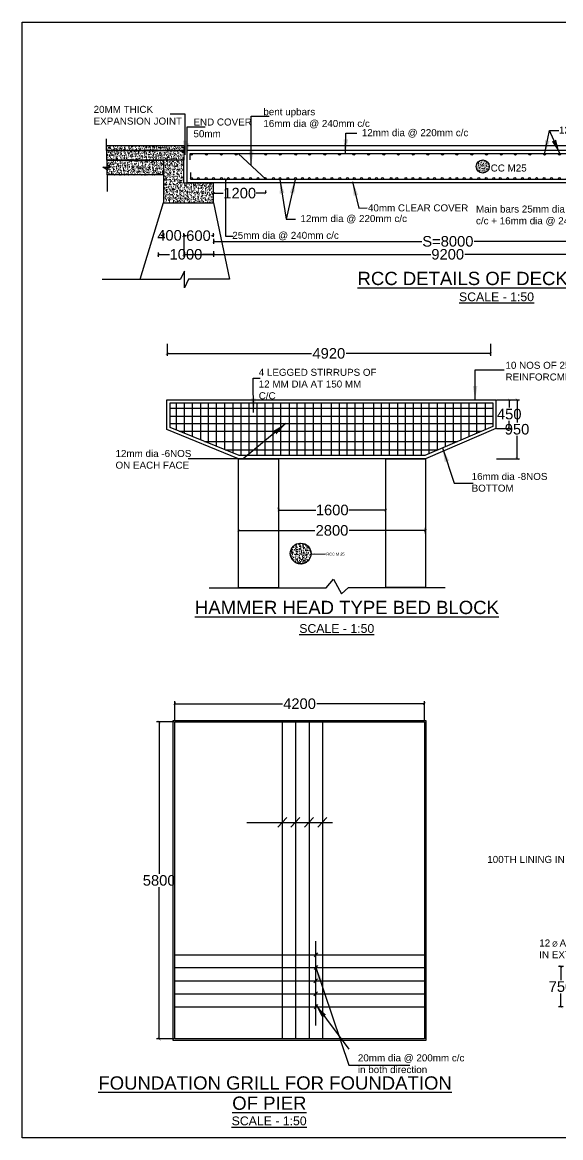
# Model space of a CAD drawing. Header units: inches. Extents: x 334 to 11487, y 259 to 10656.
# Drawn here: x 471.8 to 510.1, y 259.2 to 338.6 of the extents above; entities that cross this region are included whole.
import ezdxf

# ---------------------------------------------------------------- set-up
doc = ezdxf.new("R2010")
doc.units = ezdxf.units.IN
doc.header["$MEASUREMENT"] = 0
for name, color, linetype in [('DIMENSION', 255, 'Continuous'), ('DRAWING', 7, 'Continuous'), ('HATCH', 7, 'Continuous'), ('TEXT', 255, 'Continuous')]:
    doc.layers.add(name, color=color, linetype=linetype)
doc.styles.get("Standard").update_dxf_attribs({"font": 'arial.ttf'})
doc.styles.add('TIMES NEW ROMAN', font='times.ttf')
doc.dimstyles.new('dig', dxfattribs={"dimtxt": 0.1875, "dimasz": 0.18, "dimexe": 0.18, "dimexo": 0.0625, "dimgap": 0.09, "dimtad": 0, "dimtih": 1, "dimtoh": 1, "dimdec": 4, "dimzin": 0, "dimdsep": 46, "dimtxsty": 'Standard', "dimblk": 'ARCHTICK', "dimcen": 0.09, "dimadec": 0, "dimazin": 0, "dimtfac": 1, "dimtdec": 4, "dimtofl": 0, "dimtmove": 0, "dimatfit": 3, "dimldrblk": 'ARCHTICK', "dimfxl": 1, "dimtolj": 1, "dimtzin": 0, "dimarcsym": 0})
doc.dimstyles.new('ISO-25', dxfattribs={"dimtxt": 0.636364, "dimasz": 1, "dimexe": 1.25, "dimexo": 0.625, "dimtad": 0, "dimtih": 1, "dimtoh": 1, "dimlfac": 100, "dimtxsty": 'TIMES NEW ROMAN', "dimcen": 2.5, "dimadec": 0, "dimazin": 0, "dimtfac": 1, "dimtmove": 0, "dimatfit": 3, "dimfxl": 1, "dimarcsym": 0})
pattern_1 = [(50, (149.73786, -92.33223), (0.35863009, -0.03137607), [0.0375, -0.4125]), (355, (149.73786, -92.33223), (-0.06937567, 0.37609607), [0.03, -0.33]), (100.451444, (149.76774, -92.33485), (0.28925442, 0.34472), [0.0318701, -0.35057106]), (46.1842, (149.73786, -92.23223), (0.53362067, -0.08275964), [0.05625, -0.61875]), (96.63564, (149.78233, -92.23913), (0.46733097, 0.4870593), [0.04780517, -0.5258569]), (351.18416, (149.73786, -92.23223), (0.467331, 0.4870593), [0.045, -0.495]), (21, (149.78786, -92.25723), (0.29845353, -0.20130945), [0.0375, -0.4125]), (326, (149.78786, -92.25723), (0.12165767, 0.36257502), [0.03, -0.33]), (71.451445, (149.81273, -92.274), (0.42011119, 0.16126558), [0.0318701, -0.35057106]), (37.5, (149.73786, -92.33223), (0.006079928, 0.166446927), [0, -0.326, 0, -0.335, 0, -0.33125]), (7.5, (149.73786, -92.33223), (0.13153477, 0.197205856), [0, -0.191, 0, -0.3185, 0, -0.12625]), (327.5, (149.62636, -92.33223), (0.266911218, -0.011277436), [0, -0.125, 0, -0.39, 0, -0.5175]), (317.5, (149.57636, -92.33223), (0.29159308, 0.05005249), [0, -0.1625, 0, -0.259, 0, -0.3675])]

# ---------------------------------------------------------------- blocks, each defined once
blk = doc.blocks.new('_ArchTick')
at = {"color": 0, "linetype": 'ByBlock', "const_width": 0.15}
blk.add_lwpolyline([(-0.5, -0.5), (0.5, 0.5)], dxfattribs=at)
blk = doc.blocks.new('*D23')
at = {"layer": 'Defpoints', "color": 0, "ltscale": 0.02, "transparency": 16777216}
for p in [(485.431, 326.44), (489.142, 326.446), (489.142, 326.44)]:
    blk.add_point(p, dxfattribs=at)
at = {"layer": 'DIMENSION', "color": 0, "lineweight": -2, "ltscale": 0.02, "transparency": 16777216}
for p, q in [((485.431, 326.502), (485.431, 326.626)), ((485.431, 326.446), (486.113, 326.446)), ((489.142, 326.446), (488.459, 326.446)), ((489.142, 326.502), (489.142, 326.626))]:
    blk.add_line(p, q, dxfattribs=at)
at = {"layer": 'DIMENSION', "color": 0, "lineweight": -2, "ltscale": 0.02, "transparency": 16777216, "xscale": 0.18, "yscale": 0.18, "zscale": 0.18, "rotation": 180}
blk.add_blockref('_ArchTick', (485.431, 326.446), dxfattribs=at)
at = {"layer": 'DIMENSION', "color": 0, "lineweight": -2, "ltscale": 0.02, "transparency": 16777216, "xscale": 0.18, "yscale": 0.18, "zscale": 0.18}
blk.add_blockref('_ArchTick', (489.142, 326.446), dxfattribs=at)
at = {"layer": 'DIMENSION', "color": 0, "ltscale": 0.02, "transparency": 16777216, "insert": (487.286, 326.446), "char_height": 0.75, "attachment_point": 5}
blk.add_mtext('\\A1;1200', dxfattribs=at)
blk = doc.blocks.new('*D24')
at = {"layer": 'Defpoints', "color": 0, "ltscale": 0.02, "transparency": 16777216}
for p in [(481.857, 323.651), (483.308, 323.545), (483.308, 323.44)]:
    blk.add_point(p, dxfattribs=at)
at = {"layer": 'DIMENSION', "color": 0, "lineweight": -2, "ltscale": 0.02, "transparency": 16777216}
for p, q in [((481.857, 323.44), (481.677, 323.44)), ((481.857, 323.589), (481.857, 323.26)), ((483.308, 323.482), (483.308, 323.26)), ((483.308, 323.44), (483.488, 323.44))]:
    blk.add_line(p, q, dxfattribs=at)
at = {"layer": 'DIMENSION', "color": 0, "lineweight": -2, "ltscale": 0.02, "transparency": 16777216, "xscale": 0.18, "yscale": 0.18, "zscale": 0.18}
blk.add_blockref('_ArchTick', (481.857, 323.44), dxfattribs=at)
at = {"layer": 'DIMENSION', "color": 0, "lineweight": -2, "ltscale": 0.02, "transparency": 16777216, "xscale": 0.18, "yscale": 0.18, "zscale": 0.18, "rotation": 180}
blk.add_blockref('_ArchTick', (483.308, 323.44), dxfattribs=at)
at = {"layer": 'DIMENSION', "color": 0, "ltscale": 0.02, "transparency": 16777216, "insert": (482.288, 323.44), "char_height": 0.75, "attachment_point": 5}
blk.add_mtext('\\A1;400', dxfattribs=at)
blk = doc.blocks.new('*D25')
at = {"layer": 'Defpoints', "color": 0, "ltscale": 0.02, "transparency": 16777216}
for p in [(483.308, 323.418), (483.308, 323.365), (485.432, 323.27)]:
    blk.add_point(p, dxfattribs=at)
at = {"layer": 'DIMENSION', "color": 0, "lineweight": -2, "ltscale": 0.02, "transparency": 16777216}
for p, q in [((483.308, 323.427), (483.308, 323.598)), ((483.308, 323.418), (483.431, 323.418)), ((485.432, 323.418), (485.27, 323.418)), ((485.432, 323.332), (485.432, 323.598))]:
    blk.add_line(p, q, dxfattribs=at)
at = {"layer": 'DIMENSION', "color": 0, "lineweight": -2, "ltscale": 0.02, "transparency": 16777216, "xscale": 0.18, "yscale": 0.18, "zscale": 0.18, "rotation": 180}
blk.add_blockref('_ArchTick', (483.308, 323.418), dxfattribs=at)
at = {"layer": 'DIMENSION', "color": 0, "lineweight": -2, "ltscale": 0.02, "transparency": 16777216, "xscale": 0.18, "yscale": 0.18, "zscale": 0.18}
blk.add_blockref('_ArchTick', (485.432, 323.418), dxfattribs=at)
at = {"layer": 'DIMENSION', "color": 0, "ltscale": 0.02, "transparency": 16777216, "insert": (484.351, 323.418), "char_height": 0.75, "attachment_point": 5}
blk.add_mtext('\\A1;600', dxfattribs=at)
blk = doc.blocks.new('*D26')
at = {"layer": 'Defpoints', "color": 0, "ltscale": 0.02, "transparency": 16777216}
for p in [(485.432, 323.27), (518.764, 323.27), (518.764, 323.015)]:
    blk.add_point(p, dxfattribs=at)
at = {"layer": 'DIMENSION', "color": 0, "lineweight": -2, "ltscale": 0.02, "transparency": 16777216}
for p, q in [((485.432, 323.207), (485.432, 322.835)), ((518.764, 323.207), (518.764, 322.835)), ((485.432, 323.015), (500.236, 323.015)), ((518.764, 323.015), (503.96, 323.015))]:
    blk.add_line(p, q, dxfattribs=at)
at = {"layer": 'DIMENSION', "color": 0, "lineweight": -2, "ltscale": 0.02, "transparency": 16777216, "xscale": 0.18, "yscale": 0.18, "zscale": 0.18, "rotation": 180}
blk.add_blockref('_ArchTick', (485.432, 323.015), dxfattribs=at)
at = {"layer": 'DIMENSION', "color": 0, "lineweight": -2, "ltscale": 0.02, "transparency": 16777216, "xscale": 0.18, "yscale": 0.18, "zscale": 0.18}
blk.add_blockref('_ArchTick', (518.764, 323.015), dxfattribs=at)
at = {"layer": 'DIMENSION', "color": 0, "ltscale": 0.02, "transparency": 16777216, "insert": (502.098, 323.015), "char_height": 0.75, "attachment_point": 5}
blk.add_mtext('\\A1;S=8000', dxfattribs=at)
blk = doc.blocks.new('*D27')
at = {"layer": 'Defpoints', "color": 0, "ltscale": 0.02, "transparency": 16777216}
for p in [(483.308, 323.334), (520.867, 323.334), (520.867, 322.09)]:
    blk.add_point(p, dxfattribs=at)
at = {"layer": 'DIMENSION', "color": 0, "lineweight": -2, "ltscale": 0.02, "transparency": 16777216}
for p, q in [((483.308, 323.271), (483.308, 321.91)), ((520.867, 323.271), (520.867, 321.91)), ((483.308, 322.09), (500.879, 322.09)), ((520.867, 322.09), (503.296, 322.09))]:
    blk.add_line(p, q, dxfattribs=at)
at = {"layer": 'DIMENSION', "color": 0, "lineweight": -2, "ltscale": 0.02, "transparency": 16777216, "xscale": 0.18, "yscale": 0.18, "zscale": 0.18, "rotation": 180}
blk.add_blockref('_ArchTick', (483.308, 322.09), dxfattribs=at)
at = {"layer": 'DIMENSION', "color": 0, "lineweight": -2, "ltscale": 0.02, "transparency": 16777216, "xscale": 0.18, "yscale": 0.18, "zscale": 0.18}
blk.add_blockref('_ArchTick', (520.867, 322.09), dxfattribs=at)
at = {"layer": 'DIMENSION', "color": 0, "ltscale": 0.02, "transparency": 16777216, "insert": (502.087, 322.09), "char_height": 0.75, "attachment_point": 5}
blk.add_mtext('\\A1;9200', dxfattribs=at)
blk = doc.blocks.new('*D46')
at = {"layer": 'Defpoints', "color": 0, "ltscale": 0.02, "transparency": 16777216}
for p in [(505.508, 311.732), (505.508, 309.698), (506.463, 309.698)]:
    blk.add_point(p, dxfattribs=at)
at = {"layer": 'DIMENSION', "color": 0, "lineweight": -2, "ltscale": 0.02, "transparency": 16777216}
for p, q in [((505.57, 311.732), (506.643, 311.732)), ((506.463, 311.732), (506.463, 311.188)), ((505.57, 309.698), (506.643, 309.698)), ((506.463, 309.698), (506.463, 310.242))]:
    blk.add_line(p, q, dxfattribs=at)
at = {"layer": 'DIMENSION', "color": 0, "lineweight": -2, "ltscale": 0.02, "transparency": 16777216, "xscale": 0.18, "yscale": 0.18, "zscale": 0.18}
for p, rotation in [((506.463, 311.732), 90), ((506.463, 309.698), 270)]:
    blk.add_blockref('_ArchTick', p, dxfattribs=dict(at, rotation=rotation))
at = {"layer": 'DIMENSION', "color": 0, "ltscale": 0.02, "transparency": 16777216, "insert": (506.463, 310.715), "char_height": 0.75, "attachment_point": 5}
blk.add_mtext('\\A1;450', dxfattribs=at)
blk = doc.blocks.new('*D47')
at = {"layer": 'Defpoints', "color": 0, "ltscale": 0.02, "transparency": 16777216}
for p in [(505.508, 311.732), (505.508, 307.544), (507.021, 307.544)]:
    blk.add_point(p, dxfattribs=at)
at = {"layer": 'DIMENSION', "color": 0, "lineweight": -2, "ltscale": 0.02, "transparency": 16777216}
for p, q in [((505.57, 311.732), (507.201, 311.732)), ((507.021, 311.732), (507.021, 310.111)), ((507.021, 307.544), (507.021, 309.165)), ((505.57, 307.544), (507.201, 307.544))]:
    blk.add_line(p, q, dxfattribs=at)
at = {"layer": 'DIMENSION', "color": 0, "lineweight": -2, "ltscale": 0.02, "transparency": 16777216, "xscale": 0.18, "yscale": 0.18, "zscale": 0.18}
for p, rotation in [((507.021, 311.732), 90), ((507.021, 307.544), 270)]:
    blk.add_blockref('_ArchTick', p, dxfattribs=dict(at, rotation=rotation))
at = {"layer": 'DIMENSION', "color": 0, "ltscale": 0.02, "transparency": 16777216, "insert": (507.021, 309.638), "char_height": 0.75, "attachment_point": 5}
blk.add_mtext('\\A1;950', dxfattribs=at)
blk = doc.blocks.new('*D48')
at = {"layer": 'Defpoints', "color": 0, "ltscale": 0.02, "transparency": 16777216}
for p in [(482.117, 315.792), (505.138, 315.792), (505.138, 315.038)]:
    blk.add_point(p, dxfattribs=at)
at = {"layer": 'DIMENSION', "color": 0, "lineweight": -2, "ltscale": 0.02, "transparency": 16777216}
for p, q in [((482.117, 315.729), (482.117, 314.858)), ((505.138, 315.729), (505.138, 314.858)), ((482.117, 315.038), (492.404, 315.038)), ((505.138, 315.038), (494.851, 315.038))]:
    blk.add_line(p, q, dxfattribs=at)
at = {"layer": 'DIMENSION', "color": 0, "lineweight": -2, "ltscale": 0.02, "transparency": 16777216, "xscale": 0.18, "yscale": 0.18, "zscale": 0.18, "rotation": 180}
blk.add_blockref('_ArchTick', (482.117, 315.038), dxfattribs=at)
at = {"layer": 'DIMENSION', "color": 0, "lineweight": -2, "ltscale": 0.02, "transparency": 16777216, "xscale": 0.18, "yscale": 0.18, "zscale": 0.18}
blk.add_blockref('_ArchTick', (505.138, 315.038), dxfattribs=at)
at = {"layer": 'DIMENSION', "color": 0, "ltscale": 0.02, "transparency": 16777216, "insert": (493.627, 315.038), "char_height": 0.75, "attachment_point": 5}
blk.add_mtext('\\A1;4920', dxfattribs=at)
blk = doc.blocks.new('*D49')
at = {"layer": 'Defpoints', "color": 0, "ltscale": 0.02, "transparency": 16777216}
for p in [(490.054, 303.889), (497.682, 303.889), (497.682, 303.889)]:
    blk.add_point(p, dxfattribs=at)
at = {"layer": 'DIMENSION', "color": 0, "lineweight": -2, "ltscale": 0.02, "transparency": 16777216}
for p, q in [((490.054, 303.951), (490.054, 304.069)), ((490.054, 303.889), (492.695, 303.889)), ((497.682, 303.889), (495.041, 303.889)), ((497.682, 303.951), (497.682, 304.069))]:
    blk.add_line(p, q, dxfattribs=at)
at = {"layer": 'DIMENSION', "color": 0, "lineweight": -2, "ltscale": 0.02, "transparency": 16777216, "xscale": 0.18, "yscale": 0.18, "zscale": 0.18, "rotation": 180}
blk.add_blockref('_ArchTick', (490.054, 303.889), dxfattribs=at)
at = {"layer": 'DIMENSION', "color": 0, "lineweight": -2, "ltscale": 0.02, "transparency": 16777216, "xscale": 0.18, "yscale": 0.18, "zscale": 0.18}
blk.add_blockref('_ArchTick', (497.682, 303.889), dxfattribs=at)
at = {"layer": 'DIMENSION', "color": 0, "ltscale": 0.02, "transparency": 16777216, "insert": (493.868, 303.889), "char_height": 0.75, "attachment_point": 5}
blk.add_mtext('\\A1;1600', dxfattribs=at)
blk = doc.blocks.new('*D50')
at = {"layer": 'Defpoints', "color": 0, "ltscale": 0.02, "transparency": 16777216}
for p in [(487.207, 302.146), (500.499, 302.437), (500.499, 302.146)]:
    blk.add_point(p, dxfattribs=at)
at = {"layer": 'DIMENSION', "color": 0, "lineweight": -2, "ltscale": 0.02, "transparency": 16777216}
for p, q in [((487.207, 302.209), (487.207, 302.617)), ((500.499, 302.209), (500.499, 302.617)), ((487.207, 302.437), (492.638, 302.437)), ((500.499, 302.437), (495.068, 302.437))]:
    blk.add_line(p, q, dxfattribs=at)
at = {"layer": 'DIMENSION', "color": 0, "lineweight": -2, "ltscale": 0.02, "transparency": 16777216, "xscale": 0.18, "yscale": 0.18, "zscale": 0.18, "rotation": 180}
blk.add_blockref('_ArchTick', (487.207, 302.437), dxfattribs=at)
at = {"layer": 'DIMENSION', "color": 0, "lineweight": -2, "ltscale": 0.02, "transparency": 16777216, "xscale": 0.18, "yscale": 0.18, "zscale": 0.18}
blk.add_blockref('_ArchTick', (500.499, 302.437), dxfattribs=at)
at = {"layer": 'DIMENSION', "color": 0, "ltscale": 0.02, "transparency": 16777216, "insert": (493.853, 302.437), "char_height": 0.75, "attachment_point": 5}
blk.add_mtext('\\A1;2800', dxfattribs=at)
blk = doc.blocks.new('*D51')
at = {"layer": 'Defpoints', "color": 0, "ltscale": 0.02, "transparency": 16777216}
for p in [(500.426, 290.099), (482.662, 288.808), (500.426, 288.808)]:
    blk.add_point(p, dxfattribs=at)
at = {"layer": 'DIMENSION', "color": 0, "lineweight": -2, "ltscale": 0.02, "transparency": 16777216}
for p, q in [((482.662, 288.871), (482.662, 290.279)), ((482.662, 290.099), (490.321, 290.099)), ((500.426, 290.099), (492.768, 290.099)), ((500.426, 288.871), (500.426, 290.279))]:
    blk.add_line(p, q, dxfattribs=at)
at = {"layer": 'DIMENSION', "color": 0, "lineweight": -2, "ltscale": 0.02, "transparency": 16777216, "xscale": 0.18, "yscale": 0.18, "zscale": 0.18, "rotation": 180}
blk.add_blockref('_ArchTick', (482.662, 290.099), dxfattribs=at)
at = {"layer": 'DIMENSION', "color": 0, "lineweight": -2, "ltscale": 0.02, "transparency": 16777216, "xscale": 0.18, "yscale": 0.18, "zscale": 0.18}
blk.add_blockref('_ArchTick', (500.426, 290.099), dxfattribs=at)
at = {"layer": 'DIMENSION', "color": 0, "ltscale": 0.02, "transparency": 16777216, "insert": (491.544, 290.099), "char_height": 0.75, "attachment_point": 5}
blk.add_mtext('\\A1;4200', dxfattribs=at)
blk = doc.blocks.new('*D52')
at = {"layer": 'Defpoints', "color": 0, "ltscale": 0.02, "transparency": 16777216}
for p in [(482.662, 288.808), (481.554, 266.236), (482.662, 266.236)]:
    blk.add_point(p, dxfattribs=at)
at = {"layer": 'DIMENSION', "color": 0, "lineweight": -2, "ltscale": 0.02, "transparency": 16777216}
for p, q in [((482.6, 288.808), (481.374, 288.808)), ((481.554, 288.808), (481.554, 277.995)), ((481.554, 266.236), (481.554, 277.049)), ((482.6, 266.236), (481.374, 266.236))]:
    blk.add_line(p, q, dxfattribs=at)
at = {"layer": 'DIMENSION', "color": 0, "lineweight": -2, "ltscale": 0.02, "transparency": 16777216, "xscale": 0.18, "yscale": 0.18, "zscale": 0.18}
for p, rotation in [((481.554, 288.808), 90), ((481.554, 266.236), 270)]:
    blk.add_blockref('_ArchTick', p, dxfattribs=dict(at, rotation=rotation))
at = {"layer": 'DIMENSION', "color": 0, "ltscale": 0.02, "transparency": 16777216, "insert": (481.554, 277.522), "char_height": 0.75, "attachment_point": 5}
blk.add_mtext('\\A1;5800', dxfattribs=at)
blk = doc.blocks.new('*D78')
at = {"layer": 'Defpoints', "color": 0, "ltscale": 0.02, "transparency": 16777216}
for p in [(510.4, 271.401), (510.148, 268.516), (510.375, 268.516)]:
    blk.add_point(p, dxfattribs=at)
at = {"layer": 'DIMENSION', "color": 0, "lineweight": -2, "ltscale": 0.02, "transparency": 16777216}
for p, q in [((510.337, 271.401), (509.968, 271.401)), ((510.148, 271.401), (510.148, 270.432)), ((510.148, 268.516), (510.148, 269.486)), ((510.312, 268.516), (509.968, 268.516))]:
    blk.add_line(p, q, dxfattribs=at)
at = {"layer": 'DIMENSION', "color": 0, "lineweight": -2, "ltscale": 0.02, "transparency": 16777216, "xscale": 0.18, "yscale": 0.18, "zscale": 0.18}
for p, rotation in [((510.148, 271.401), 90), ((510.148, 268.516), 270)]:
    blk.add_blockref('_ArchTick', p, dxfattribs=dict(at, rotation=rotation))
at = {"layer": 'DIMENSION', "color": 0, "ltscale": 0.02, "transparency": 16777216, "insert": (510.148, 269.959), "char_height": 0.75, "attachment_point": 5}
blk.add_mtext('\\A1;750', dxfattribs=at)
blk = doc.blocks.new('*D87')
at = {"layer": 'Defpoints', "color": 0, "ltscale": 0.02, "transparency": 16777216}
for p in [(485.432, 322.37), (481.489, 322.287), (485.432, 322.09)]:
    blk.add_point(p, dxfattribs=at)
at = {"layer": 'DIMENSION', "color": 0, "lineweight": -2, "ltscale": 0.02, "transparency": 16777216}
for p, q in [((481.489, 322.224), (481.489, 321.91)), ((481.489, 322.09), (482.287, 322.09)), ((485.432, 322.09), (484.634, 322.09)), ((485.432, 322.307), (485.432, 321.91))]:
    blk.add_line(p, q, dxfattribs=at)
at = {"layer": 'DIMENSION', "color": 0, "lineweight": -2, "ltscale": 0.02, "transparency": 16777216, "xscale": 0.18, "yscale": 0.18, "zscale": 0.18, "rotation": 180}
blk.add_blockref('_ArchTick', (481.489, 322.09), dxfattribs=at)
at = {"layer": 'DIMENSION', "color": 0, "lineweight": -2, "ltscale": 0.02, "transparency": 16777216, "xscale": 0.18, "yscale": 0.18, "zscale": 0.18}
blk.add_blockref('_ArchTick', (485.432, 322.09), dxfattribs=at)
at = {"layer": 'DIMENSION', "color": 0, "ltscale": 0.02, "transparency": 16777216, "insert": (483.46, 322.09), "char_height": 0.75, "attachment_point": 5}
blk.add_mtext('\\A1;1000', dxfattribs=at)

msp = doc.modelspace()

# ---------------------------------------------------------------- hatches: boundary and pattern name
at = {"layer": 'HATCH'}
h = msp.add_hatch(dxfattribs=at)
h.set_pattern_fill('AR-CONC', color=256, scale=0.05)
h.set_pattern_definition(pattern_1)
h.paths.add_polyline_path([(483.30594, 329.49325), (477.83166, 329.49325), (477.83166, 328.80529), (483.30594, 328.80529)])
h.paths.add_polyline_path([(483.30594, 329.84645), (477.81785, 329.84645), (477.81785, 329.49325), (483.30594, 329.49325)])
h.paths.add_polyline_path([(481.85696, 328.80157), (477.84193, 328.80157), (477.84193, 328.43422), (478.10031, 328.28727), (477.84193, 328.28727), (477.84193, 327.74072), (481.85696, 327.74072)])
h = msp.add_hatch(dxfattribs=at)
h.set_pattern_fill('AR-CONC', color=256, scale=0.05)
h.set_pattern_definition(pattern_1)
h.paths.add_polyline_path([(483.30594, 327.16881), (483.30594, 328.80529), (481.85696, 328.80529), (481.85696, 327.74072), (481.85696, 325.76621), (485.43179, 325.76621), (485.43179, 327.16881)])
h = msp.add_hatch(color=256, dxfattribs=at)
h.paths.add_polyline_path([(486.04363, 329.21099, 0.35194172), (485.99378, 329.27304), (485.96639, 329.27304, 0.35194172), (485.91654, 329.21099, 1)])
h.paths.add_polyline_path([(484.97756, 329.21099, 0.35194172), (484.9277, 329.27304), (484.90032, 329.27304, 0.35194172), (484.85046, 329.21099, 1)])
h.paths.add_polyline_path([(483.91026, 329.21099, 0.35194172), (483.86041, 329.27304), (483.83302, 329.27304, 0.35194172), (483.78317, 329.21099, 1)])
h = msp.add_hatch(color=256, dxfattribs=at)
h.paths.add_polyline_path([(494.44848, 329.21099, 0.35194172), (494.39862, 329.27304), (494.37124, 329.27304, 0.35194172), (494.32138, 329.21099, 1)])
h.paths.add_polyline_path([(493.409, 329.21099, 0.35194172), (493.35915, 329.27304), (493.33176, 329.27304, 0.35194172), (493.28191, 329.21099, 1)])
h.paths.add_polyline_path([(492.32382, 329.21099, 0.35194172), (492.27396, 329.27304), (492.24658, 329.27304, 0.35194172), (492.19672, 329.21099, 1)])
h.paths.add_polyline_path([(491.33472, 329.21099, 0.35194172), (491.28487, 329.27304), (491.25748, 329.27304, 0.35194172), (491.20763, 329.21099, 1)])
h.paths.add_polyline_path([(490.23562, 329.21099, 0.35194172), (490.18577, 329.27304), (490.15838, 329.27304, 0.35194172), (490.10853, 329.21099, 1)])
h.paths.add_polyline_path([(489.19871, 329.21099, 0.35194172), (489.14886, 329.27304), (489.12147, 329.27304, 0.35194172), (489.07162, 329.21099, 1)])
h.paths.add_polyline_path([(487.09305, 329.21099, 0.35194172), (487.0432, 329.27304), (487.01581, 329.27304, 0.35194172), (486.96596, 329.21099, 1)])
h = msp.add_hatch(color=256, dxfattribs=at)
h.paths.add_polyline_path([(500.73452, 329.21099, 0.35194172), (500.68467, 329.27304), (500.65728, 329.27304, 0.35194172), (500.60743, 329.21099, 1)])
h.paths.add_polyline_path([(499.6971, 329.21099, 0.35194172), (499.64725, 329.27304), (499.61986, 329.27304, 0.35194172), (499.57001, 329.21099, 1)])
h.paths.add_polyline_path([(498.63935, 329.21099, 0.35194172), (498.5895, 329.27304), (498.56211, 329.27304, 0.35194172), (498.51226, 329.21099, 1)])
h.paths.add_polyline_path([(497.60195, 329.21099, 0.35194172), (497.55209, 329.27304), (497.52471, 329.27304, 0.35194172), (497.47485, 329.21099, 1)])
h.paths.add_polyline_path([(496.51876, 329.21099, 0.35194172), (496.46891, 329.27304), (496.44152, 329.27304, 0.35194172), (496.39167, 329.21099, 1)])
h.paths.add_polyline_path([(495.47117, 329.21099, 0.35194172), (495.42132, 329.27304), (495.39393, 329.27304, 0.35194172), (495.34408, 329.21099, 1)])
h = msp.add_hatch(color=256, dxfattribs=at)
h.paths.add_polyline_path([(505.96634, 329.21099, 0.35194172), (505.91648, 329.27304), (505.8891, 329.27304, 0.35194172), (505.83924, 329.21099, 1)])
h.paths.add_polyline_path([(504.90858, 329.21099, 0.35194172), (504.85872, 329.27304), (504.83134, 329.27304, 0.35194172), (504.78148, 329.21099, 1)])
h.paths.add_polyline_path([(503.86608, 329.21099, 0.35194172), (503.81623, 329.27304), (503.78884, 329.27304, 0.35194172), (503.73899, 329.21099, 1)])
h.paths.add_polyline_path([(502.80325, 329.21099, 0.35194172), (502.75339, 329.27304), (502.72601, 329.27304, 0.35194172), (502.67615, 329.21099, 1)])
h.paths.add_polyline_path([(501.7821, 329.21099, 0.35194172), (501.73224, 329.27304), (501.70486, 329.27304, 0.35194172), (501.655, 329.21099, 1)])
h = msp.add_hatch(dxfattribs=at)
h.set_pattern_fill('AR-CONC', color=256, scale=0.025)
h.set_pattern_definition([(50, (108.45633, -90.78359), (0.179315046, -0.015688034), [0.01875, -0.20625]), (355, (108.45633, -90.7836), (-0.034687833, 0.188048033), [0.015, -0.165]), (100.451444, (108.47128, -90.7849), (0.14462721, 0.17236), [0.01593505, -0.17528553]), (46.1842, (108.45633, -90.7336), (0.26681033, -0.04137982), [0.028125, -0.309375]), (96.635635, (108.47857, -90.73704), (0.23366549, 0.24352965), [0.02390259, -0.26292844]), (351.184164, (108.45633, -90.7336), (0.23366549, 0.24352965), [0.0225, -0.2475]), (21, (108.48133, -90.74609), (0.149226763, -0.100654723), [0.01875, -0.20625]), (326, (108.48133, -90.7461), (0.060828833, 0.18128751), [0.015, -0.165]), (71.451445, (108.49377, -90.75448), (0.210055594, 0.08063279), [0.01593505, -0.17528553]), (37.5, (108.456334, -90.78359), (0.003039964, 0.0832234635), [0, -0.163, 0, -0.1675, 0, -0.165625]), (7.5, (108.45633, -90.78359), (0.065767384, 0.098602928), [0, -0.0955, 0, -0.15925, 0, -0.063125]), (327.5, (108.400584, -90.78359), (0.133455609, -0.005638718), [0, -0.0625, 0, -0.195, 0, -0.25875]), (317.5, (108.37558, -90.78359), (0.145796542, 0.025026246), [0, -0.08125, 0, -0.1295, 0, -0.18375])])
h.paths.add_polyline_path([(505.04018, 328.34638, 1), (504.11228, 328.34638, 1)])
h = msp.add_hatch(color=256, dxfattribs=at)
h.paths.add_polyline_path([(513.15646, 329.21099, 0.35194172), (513.1066, 329.27304), (513.07922, 329.27304, 0.35194172), (513.02936, 329.21099, 1)])
h.paths.add_polyline_path([(512.14956, 329.21099, 0.35194172), (512.0997, 329.27304), (512.07232, 329.27304, 0.35194172), (512.02246, 329.21099, 1)])
h.paths.add_polyline_path([(511.09237, 329.21099, 0.35194172), (511.04251, 329.27304), (511.01513, 329.27304, 0.35194172), (510.96527, 329.21099, 1)])
h.paths.add_polyline_path([(510.10581, 329.21099, 0.35194172), (510.05595, 329.27304), (510.02857, 329.27304, 0.35194172), (509.97871, 329.21099, 1)])
h.paths.add_polyline_path([(509.04806, 329.21099, 0.35194172), (508.9982, 329.27304), (508.97082, 329.27304, 0.35194172), (508.92096, 329.21099, 1)])
h.paths.add_polyline_path([(507.99539, 329.21099, 0.35194172), (507.94554, 329.27304), (507.91815, 329.27304, 0.35194172), (507.8683, 329.21099, 1)])
h.paths.add_polyline_path([(506.96306, 329.21099, 0.35194172), (506.91321, 329.27304), (506.88582, 329.27304, 0.35194172), (506.83597, 329.21099, 1)])
h = msp.add_hatch(color=256, dxfattribs=at)
h.paths.add_polyline_path([(483.80038, 327.51445), (483.80038, 327.46007, 0.80020228), (483.92137, 327.48726, 0.80020228)])
h.paths.add_polyline_path([(484.40447, 327.48726, 1), (484.27738, 327.48726, 1)])
h.paths.add_polyline_path([(484.95877, 327.48726, 1), (484.83168, 327.48726, 1)])
h.paths.add_polyline_path([(485.35547, 327.48726, 1), (485.48257, 327.48726, 1)])
h.paths.add_polyline_path([(486.05722, 327.48726, 1), (485.93012, 327.48726, 1)])
h.paths.add_polyline_path([(486.41322, 327.48726, 1), (486.54032, 327.48726, 1)])
h.paths.add_polyline_path([(486.89125, 327.48726, 1), (487.01834, 327.48726, 1)])
h.paths.add_polyline_path([(487.45064, 327.48726, 1), (487.57773, 327.48726, 1)])
h.paths.add_polyline_path([(488.12186, 327.48726, 1), (487.99477, 327.48726, 1)])
h.paths.add_polyline_path([(488.52365, 327.48726, 1), (488.65074, 327.48726, 1)])
h.paths.add_polyline_path([(489.06029, 327.52868, 0.17935194), (489.04494, 327.48726, 0.66778381), (489.15337, 327.44228)])
h.paths.add_polyline_path([(489.06029, 327.52868), (489.15337, 327.44228, 0.1991962), (489.17203, 327.48726, 0.69584662)])
h.paths.add_polyline_path([(489.62467, 327.48726, 1), (489.75177, 327.48726, 1)])
h.paths.add_polyline_path([(490.08744, 327.48726, 1), (490.21454, 327.48726, 1)])
h.paths.add_polyline_path([(490.65192, 327.48726, 1), (490.77901, 327.48726, 1)])
h = msp.add_hatch(color=256, dxfattribs=at)
h.paths.add_polyline_path([(491.19096, 327.48726, 1), (491.31806, 327.48726, 1)])
h.paths.add_polyline_path([(491.68424, 327.48726, 1), (491.81133, 327.48726, 1)])
h.paths.add_polyline_path([(492.17752, 327.48726, 1), (492.30462, 327.48726, 1)])
h.paths.add_polyline_path([(492.71657, 327.48726, 1), (492.84366, 327.48726, 1)])
h.paths.add_polyline_path([(493.23019, 327.48726, 1), (493.35728, 327.48726, 1)])
h = msp.add_hatch(color=256, dxfattribs=at)
h.paths.add_polyline_path([(499.54847, 327.48726, 1), (499.67557, 327.48726, 1)])
h.paths.add_polyline_path([(499.0501, 327.48726, 1), (499.1772, 327.48726, 1)])
h.paths.add_polyline_path([(498.39918, 327.48726, 1), (498.52627, 327.48726, 1)])
h.paths.add_polyline_path([(498.11944, 327.48726, 1), (497.99235, 327.48726, 1)])
h.paths.add_polyline_path([(497.38719, 327.48726, 1), (497.51429, 327.48726, 1)])
h.paths.add_polyline_path([(496.96002, 327.48726, 1), (497.08712, 327.48726, 1)])
h.paths.add_polyline_path([(496.45149, 327.48726, 1), (496.57858, 327.48726, 1)])
h.paths.add_polyline_path([(495.88702, 327.48726, 1), (496.01411, 327.48726, 1)])
h.paths.add_polyline_path([(495.3734, 327.48726, 1), (495.50049, 327.48726, 1)])
h.paths.add_polyline_path([(494.89029, 327.48726, 1), (495.01738, 327.48726, 1)])
h.paths.add_polyline_path([(494.34616, 327.48726, 1), (494.47325, 327.48726, 1)])
h.paths.add_polyline_path([(493.78449, 327.48726, 1), (493.91158, 327.48726, 1)])
h = msp.add_hatch(color=256, dxfattribs=at)
h.paths.add_polyline_path([(500.05563, 327.48726, 1), (500.18272, 327.48726, 1)])
h.paths.add_polyline_path([(500.6201, 327.48726, 1), (500.7472, 327.48726, 1)])
h.paths.add_polyline_path([(501.08796, 327.48726, 1), (501.21505, 327.48726, 1)])
h.paths.add_polyline_path([(501.627, 327.48726, 1), (501.75409, 327.48726, 1)])
h.paths.add_polyline_path([(502.18613, 327.48726, 1), (502.31323, 327.48726, 1)])
h.paths.add_polyline_path([(502.67967, 327.48726, 1), (502.80676, 327.48726, 1)])
h.paths.add_polyline_path([(503.19329, 327.48726, 1), (503.32038, 327.48726, 1)])
h.paths.add_polyline_path([(503.68149, 327.48726, 1), (503.80858, 327.48726, 1)])
h.paths.add_polyline_path([(504.23579, 327.48726, 1), (504.36288, 327.48726, 1)])
h.paths.add_polyline_path([(504.76466, 327.48726, 1), (504.89175, 327.48726, 1)])
h.paths.add_polyline_path([(505.30157, 327.48726, 1), (505.42866, 327.48726, 1)])
h.paths.add_polyline_path([(505.76434, 327.48726, 1), (505.89143, 327.48726, 1)])
h = msp.add_hatch(color=256, dxfattribs=at)
h.paths.add_polyline_path([(506.28813, 327.48726, 1), (506.41523, 327.48726, 1)])
h.paths.add_polyline_path([(506.79667, 327.48726, 1), (506.92376, 327.48726, 1)])
h.paths.add_polyline_path([(507.3408, 327.48726, 1), (507.46789, 327.48726, 1)])
h.paths.add_polyline_path([(507.83916, 327.48726, 1), (507.96625, 327.48726, 1)])
h.paths.add_polyline_path([(508.35278, 327.48726, 1), (508.47987, 327.48726, 1)])
h.paths.add_polyline_path([(508.88166, 327.48726, 1), (509.00876, 327.48726, 1)])
h.paths.add_polyline_path([(509.41053, 327.48726, 1), (509.53763, 327.48726, 1)])
h.paths.add_polyline_path([(509.96992, 327.48726, 1), (510.09702, 327.48726, 1)])
h.paths.add_polyline_path([(510.43777, 327.48726, 1), (510.56487, 327.48726, 1)])
h.paths.add_polyline_path([(510.97174, 327.48726, 1), (511.09884, 327.48726, 1)])
at = {"layer": 'HATCH', "ltscale": 0.02}
h = msp.add_hatch(dxfattribs=at)
h.set_pattern_fill('AR-CONC', color=256, scale=0.05, style=0)
h.set_pattern_definition([(50, (151.45034, -2.8701), (0.3586301, -0.03137607), [0.0375, -0.4125]), (355, (151.45034, -2.8701), (-0.06937567, 0.37609607), [0.03, -0.33]), (100.4514, (151.48023, -2.87273), (0.2892547, 0.34471977), [0.0318701, -0.35057106]), (46.1842, (151.45034, -2.7701), (0.53362052, -0.0827595), [0.05625, -0.61875]), (96.6356, (151.4948, -2.777), (0.46733135, 0.48705894), [0.04780514, -0.5258565]), (351.1842, (151.45034, -2.7701), (0.467331, 0.4870593), [0.045, -0.495]), (21, (151.50034, -2.7951), (0.29845353, -0.20130945), [0.0375, -0.4125]), (326, (151.50034, -2.7951), (0.12165767, 0.36257502), [0.03, -0.33]), (71.4514, (151.5252, -2.8119), (0.42011131, 0.16126525), [0.0318701, -0.35057106]), (37.5, (151.45034, -2.87011), (0.006079928, 0.166446927), [0, -0.326, 0, -0.335, 0, -0.33125]), (7.5, (151.45034, -2.87011), (0.13153477, 0.197205856), [0, -0.191, 0, -0.3185, 0, -0.12625]), (327.5, (151.33884, -2.87011), (0.26691122, -0.011277436), [0, -0.125, 0, -0.39, 0, -0.5175]), (317.5, (151.28884, -2.87011), (0.29159308, 0.05005249), [0, -0.1625, 0, -0.259, 0, -0.3675])])
h.paths.add_polyline_path([(492.36277, 300.7927, 1), (490.88654, 300.7927, 1)])

# ---------------------------------------------------------------- linework, layer by layer
at = {"layer": 'DRAWING', "ltscale": 0.02}
msp.add_lwpolyline([(471.81554, 338.60995), (584.92366, 338.60995), (584.92366, 259.20993), (471.81554, 259.20993)], close=True, dxfattribs=at)
at = {"layer": 'DRAWING'}
for points in [[(477.81785, 329.84645), (477.81785, 330.32637)], [(485.43179, 325.76621), (485.43179, 327.16881), (483.30594, 327.16881), (483.30594, 328.80529)], [(483.5355, 329.50242), (520.92653, 329.50242)], [(483.77164, 328.82802), (483.77164, 329.27304), (520.68329, 329.27304), (520.68329, 328.82244)], [(487.18098, 329.27304), (489.17337, 327.42372)], [(477.84193, 328.11426), (477.53574, 328.28727), (478.10031, 328.28727), (477.84193, 328.43422)], [(477.84193, 327.74072), (477.84193, 326.56265)], [(481.85696, 327.74072), (481.85696, 325.76621)], [(520.69898, 327.90935), (520.69898, 327.42372), (483.80038, 327.42372), (483.80038, 327.91138)], [(481.83795, 325.76621), (485.43179, 325.76621), (486.5537, 320.3136), (483.63977, 320.3136), (483.35709, 319.70932), (483.35709, 320.89215), (483.05953, 320.29118), (477.50915, 320.29118)], [(481.83795, 325.76621), (480.16723, 320.29568)], [(487.20661, 307.53831), (482.10606, 309.61882), (482.10991, 311.7318), (505.50759, 311.7318), (505.50759, 309.69846), (500.49917, 307.54366), (487.20661, 307.54366)], [(482.76378, 311.51111), (482.76428, 309.58867)], [(483.35239, 309.34879), (483.35239, 311.51111)], [(483.92083, 309.11692), (483.92083, 311.51111)], [(484.51134, 308.87605), (484.51134, 311.51111)], [(485.06793, 308.64902), (485.06793, 311.51111)], [(485.64487, 308.41369), (485.64487, 311.51111)], [(486.2286, 308.17558), (486.2286, 311.51111)], [(486.82551, 307.93211), (486.82551, 311.51111)], [(487.39206, 307.76435), (487.39206, 311.51111)], [(487.95179, 307.76435), (487.95179, 311.51111)], [(488.53199, 307.76435), (488.53199, 311.51111)], [(489.09172, 307.76435), (489.09172, 311.51111)], [(489.65827, 307.76435), (489.65827, 311.51111)], [(490.21115, 307.76435), (490.21115, 311.51111)], [(490.82549, 307.76435), (490.82549, 311.51111)], [(491.3784, 307.76435), (491.3784, 311.51111)], [(491.95177, 307.76435), (491.95177, 311.51111)], [(492.53458, 307.76435), (492.53458, 311.51111)], [(493.11478, 307.76435), (493.11478, 311.51111)], [(493.80855, 307.76435), (493.80855, 311.51111)], [(494.39805, 307.76435), (494.39805, 311.51111)], [(494.94411, 307.76435), (494.94411, 311.51111)], [(495.50384, 307.76435), (495.50384, 311.51111)], [(496.09769, 307.76435), (496.09769, 311.51111)], [(496.82123, 307.76435), (496.82123, 311.51111)], [(497.38096, 307.76435), (497.38096, 311.51111)], [(497.94987, 307.76435), (497.94987, 311.51111)], [(498.53007, 307.76435), (498.53007, 311.51111)], [(499.07615, 307.76435), (499.07615, 311.51111)], [(499.66318, 307.76435), (499.66318, 311.51111)], [(500.2229, 307.76435), (500.2229, 311.51111)], [(500.77581, 307.90293), (500.77581, 311.51111)], [(501.36283, 308.17558), (501.36283, 311.51111)], [(501.92256, 308.3963), (501.92256, 311.51111)], [(502.50276, 308.64592), (502.50276, 311.51111)], [(503.05564, 308.88379), (503.05564, 311.51111)], [(503.60855, 309.12167), (503.60855, 311.51111)], [(504.16828, 309.36249), (504.16828, 311.51111)], [(504.76895, 309.62092), (504.76895, 311.51111)], [(482.32851, 310.58405), (505.2859, 310.58405)], [(482.32951, 311.13181), (505.2869, 311.13181)], [(482.32753, 310.04769), (505.28492, 310.04769)], [(482.98317, 309.49939), (504.48648, 309.49939)], [(484.7819, 308.76569), (502.78114, 308.76569)], [(486.24311, 308.16967), (501.3958, 308.16967)], [(485.1032, 298.35843), (493.4386, 298.35843), (493.96721, 298.97393), (494.51831, 297.92888), (495.03437, 298.37133), (497.68197, 298.37557), (501.90901, 298.37557)], [(490.2956, 288.80826), (490.2956, 266.23644)], [(491.24728, 288.80826), (491.24728, 266.23644)], [(492.21906, 288.80826), (492.21906, 266.23644)], [(493.17073, 288.80826), (493.17073, 266.23644)], [(482.6621, 272.21632), (500.42639, 272.21632)], [(482.6621, 271.32296), (500.42639, 271.32296)], [(482.6621, 270.37552), (500.42639, 270.37552)], [(482.6621, 269.45131), (500.42639, 269.45131)], [(482.6621, 268.53249), (500.42639, 268.53249)]]:
    msp.add_lwpolyline(points, dxfattribs=at)
for points in [[(477.81785, 329.84645), (483.30594, 329.84645), (483.30594, 329.49325), (477.81785, 329.49325)], [(483.5355, 329.84645), (520.92653, 329.84645), (520.92653, 327.18286), (483.5355, 327.18286)], [(477.83166, 329.49325), (483.30594, 329.49325), (483.30594, 328.80529), (477.83166, 328.80529)], [(477.84193, 328.80157), (481.85696, 328.80157), (481.85696, 327.74072), (477.84193, 327.74072)], [(487.23679, 307.76435), (482.32702, 309.76703), (482.3302, 311.51111), (505.2869, 311.51111), (505.2869, 309.84376), (500.45371, 307.76435)], [(487.20661, 307.53831), (490.05395, 307.53831), (490.05395, 298.35843), (487.20661, 298.35843)], [(497.68197, 307.54366), (500.49917, 307.54366), (500.49917, 298.37557), (497.68197, 298.37557)], [(482.55073, 288.91963), (500.53776, 288.91963), (500.53776, 266.12507), (482.55073, 266.12507)], [(482.6621, 288.80826), (500.42639, 288.80826), (500.42639, 266.23644), (482.6621, 266.23644)]]:
    msp.add_lwpolyline(points, close=True, dxfattribs=at)
at = {"layer": 'DRAWING', "ltscale": 0.02}
for points in [[(489.98775, 281.32345), (490.63514, 281.9965)], [(490.92358, 281.32141), (491.57097, 281.99445)], [(491.89536, 281.32345), (492.54275, 281.9965)], [(492.84703, 281.32141), (493.49442, 281.99445)], [(487.78562, 281.65793), (493.87868, 281.65793)], [(492.69311, 267.19782), (492.69311, 273.2087)], [(492.83195, 272.37873), (492.57493, 272.07757)], [(492.83195, 271.47354), (492.57493, 271.17238)], [(492.82161, 270.5261), (492.5646, 270.22494)], [(492.82161, 269.60189), (492.5646, 269.30074)], [(492.83195, 268.68307), (492.57493, 268.38191)]]:
    msp.add_lwpolyline(points, dxfattribs=at)
at = {"layer": 'DRAWING'}
msp.add_circle((504.57623, 328.34638), 0.46395, dxfattribs=at)
at = {"layer": 'HATCH'}
for centre in [(483.84671, 329.21099), (484.91401, 329.21099), (485.98009, 329.21099), (487.0295, 329.21099), (489.13517, 329.21099), (490.17208, 329.21099), (491.27118, 329.21099), (492.26027, 329.21099), (493.34546, 329.21099), (494.38493, 329.21099), (495.40763, 329.21099), (496.45522, 329.21099), (497.5384, 329.21099), (498.57581, 329.21099), (499.63356, 329.21099), (500.67097, 329.21099), (501.71855, 329.21099), (502.7397, 329.21099), (503.80254, 329.21099), (504.84503, 329.21099), (505.90279, 329.21099), (506.89951, 329.21099), (507.93184, 329.21099), (508.98451, 329.21099), (510.04226, 329.21099), (483.85782, 327.48726), (484.34092, 327.48726), (484.89523, 327.48726), (485.41902, 327.48726), (485.99367, 327.48726), (486.47677, 327.48726), (486.9548, 327.48726), (487.51419, 327.48726), (488.05832, 327.48726), (488.5872, 327.48726), (489.10849, 327.48726), (489.68822, 327.48726), (490.15099, 327.48726), (490.71546, 327.48726), (491.25451, 327.48726), (491.74778, 327.48726), (492.24107, 327.48726), (492.78011, 327.48726), (493.29373, 327.48726), (493.84804, 327.48726), (494.4097, 327.48726), (494.95383, 327.48726), (495.43695, 327.48726), (495.95057, 327.48726), (496.51503, 327.48726), (497.02357, 327.48726), (497.45074, 327.48726), (498.0559, 327.48726), (498.46272, 327.48726), (499.11365, 327.48726), (499.61202, 327.48726), (500.11918, 327.48726), (500.68365, 327.48726), (501.1515, 327.48726), (501.69055, 327.48726), (502.24968, 327.48726), (502.74321, 327.48726), (503.25683, 327.48726), (503.74503, 327.48726), (504.29934, 327.48726), (504.82821, 327.48726), (505.36512, 327.48726), (505.82788, 327.48726), (506.35168, 327.48726), (506.86021, 327.48726), (507.40434, 327.48726), (507.90271, 327.48726), (508.41633, 327.48726), (508.94521, 327.48726), (509.47408, 327.48726), (510.03347, 327.48726)]:
    msp.add_circle(centre, 0.06355, dxfattribs=at)
at = {"layer": 'HATCH', "ltscale": 0.02}
msp.add_circle((491.62466, 300.7927), 0.73811, dxfattribs=at)

# ---------------------------------------------------------------- texts
at = {"layer": 'TEXT'}
for s, height, p in [('%%URCC DETAILS OF DECK SLAB', 0.945, (495.66835, 319.9051)), ('%%USCALE - 1:50', 0.625, (502.89114, 318.75617)), ('%%UHAMMER HEAD TYPE BED BLOCK', 0.945, (484.09557, 296.4844)), ('%%USCALE - 1:50', 0.625, (491.52275, 295.14687)), ('%%UFOUNDATION GRILL FOR FOUNDATION', 0.945, (477.22453, 262.63243)), ('%%UOF PIER', 0.945, (486.75321, 261.19463)), ('%%USCALE - 1:50', 0.625, (486.71271, 260.09417))]:
    msp.add_text(s, height=height, dxfattribs=at).set_placement(p)
at = {"layer": 'TEXT', "attachment_point": 1}
for s, insert, char_height, width in [('20MM THICK EXPANSION JOINT', (476.89075, 332.66245), 0.5, 6.2785334), ('bent upbars                       16mm dia @ 240mm c/c', (488.96931, 332.49265), 0.5, 8.2664222), ('END COVER 50mm', (483.99518, 331.76238), 0.5, 4.2570327), ('12mm dia @ 220mm c/c+\\P', (510.0024, 331.1912), 0.5, 8.2664222), ('12mm dia @ 220mm c/c', (495.97666, 331.00323), 0.5, 8.2664222), ('CC M25', (505.14505, 328.48827), 0.5, 9.4083714), ('40mm CLEAR COVER', (496.4112, 325.6493), 0.5, 7.138015), ('Main bars 25mm dia @ 240mm c/c + 16mm dia @ 240mm c/c', (504.09972, 325.56663), 0.5, 10.0967054), ('12mm dia @ 220mm c/c', (491.61057, 324.88977), 0.5, 8.2664222), ('25mm dia @ 240mm c/c', (486.75903, 323.69442), 0.5, 8.2664222), ('10 NOS OF 25 MAIN REINFORCMENT', (506.19907, 314.44574), 0.5, 7.4229402), ('4 LEGGED STIRRUPS OF 12 MM DIA AT 150 MM C/C', (488.63952, 313.94423), 0.5, 8.6381632), ('12mm dia -6NOS ON EACH FACE', (478.44905, 308.16727), 0.5, 5.7526126), ('16mm dia -8NOS BOTTOM', (503.79004, 306.5325), 0.5, 5.7526126), ('RCC M 25', (493.44999, 300.85042), 0.2, 1.5103112), ('100TH LINING IN CC M10 GR', (504.90411, 279.27023), 0.5, 9.7112947), ('12{\\H0.7219x; Ø }AT 200MMC/C IN EXTRA BARS', (508.60198, 273.31864), 0.5, 6.8551263), ('20mm dia @ 200mm c/c in both direction', (495.69568, 265.14237), 0.5, 7.5898908)]:
    msp.add_mtext(s, dxfattribs=dict(at, insert=insert, char_height=char_height, width=width))

# ---------------------------------------------------------------- dimensions: what is measured, and where the dimension line sits
at = {"layer": 'DIMENSION', "ltscale": 0.02}
for base, p1, p2, text, picture, middle in [((489.14152, 326.44598), (485.43073, 326.43972), (489.14152, 326.43972), '1200', '*D23', (487.28612, 326.44598)), ((520.86656, 322.08971), (483.30774, 323.33359), (520.86656, 323.33359), '9200', '*D27', (502.08715, 322.08971)), ((518.76367, 323.01514), (485.43179, 323.26989), (518.76367, 323.26989), 'S=8000', '*D26', (502.09773, 323.01514)), ((485.43179, 322.08971), (481.48905, 322.28675), (485.43179, 322.36992), '1000', '*D87', (483.46042, 322.08971)), ((505.1376, 315.03825), (482.1173, 315.79188), (505.1376, 315.79188), '4920', '*D48', (493.62745, 315.03825)), ((497.68197, 303.88868), (490.05395, 303.88868), (497.68197, 303.88868), '1600', '*D49', (493.86796, 303.88868)), ((500.49917, 302.43675), (487.20661, 302.14636), (500.49917, 302.14636), '2800', '*D50', (493.85289, 302.43675)), ((500.42639, 290.09859), (482.6621, 288.80826), (500.42639, 288.80826), '4200', '*D51', (491.54424, 290.09859))]:
    dim = msp.add_linear_dim(base=base, p1=p1, p2=p2, text=text, dimstyle='dig', override={"dimtxt": 0.75}, dxfattribs=at)
    dim.commit()
    dim.dimension.update_dxf_attribs({"geometry": picture, "text_midpoint": middle})
for base, p1, p2, text, picture, middle in [((483.30774, 323.43999), (481.85696, 323.6512), (483.30774, 323.54484), '400', '*D24', (482.28756, 323.43999)), ((483.30774, 323.41758), (485.43179, 323.26989), (483.30774, 323.36484), '600', '*D25', (484.35067, 323.41758))]:
    dim = msp.add_linear_dim(base=base, p1=p1, p2=p2, text=text, dimstyle='dig', override={"dimtxt": 0.75}, dxfattribs=at)
    dim.commit()
    dim.dimension.update_dxf_attribs({"geometry": picture, "text_midpoint": middle, "dimtype": 160})
for base, p1, p2, text, picture, middle in [((506.46282, 309.69846), (505.50759, 311.7318), (505.50759, 309.69846), '450', '*D46', (506.46282, 310.71513)), ((507.02056, 307.54366), (505.50759, 311.7318), (505.50759, 307.54366), '950', '*D47', (507.02056, 309.63773)), ((481.55409, 266.23644), (482.6621, 288.80826), (482.6621, 266.23644), '5800', '*D52', (481.55409, 277.52235)), ((510.1477, 268.51632), (510.39997, 271.40125), (510.37476, 268.51632), '750', '*D78', (510.1477, 269.95878))]:
    dim = msp.add_linear_dim(base=base, p1=p1, p2=p2, angle=90, text=text, dimstyle='dig', override={"dimtxt": 0.75}, dxfattribs=at)
    dim.commit()
    dim.dimension.update_dxf_attribs({"geometry": picture, "text_midpoint": middle})

# ---------------------------------------------------------------- leaders
msp.add_leader([(486.28048, 327.45571), (486.28048, 323.38547), (486.81524, 323.38547)], dimstyle='dig', override={"dimtxt": 0.75}, dxfattribs=at)
at = {"layer": 'TEXT', "ltscale": 0.02}
for points, override in [([(483.40493, 329.18628), (483.40493, 332.07862), (482.3303, 332.07862)], {"dimgap": 0.625, "dimtad": 0}), ([(488.0966, 328.42317), (488.0966, 331.91804), (489.38049, 331.91804)], {"dimgap": 0.625, "dimtad": 0}), ([(483.5355, 328.98374), (483.5355, 331.17025), (484.83844, 331.17025)], {"dimgap": 0.625, "dimtad": 0}), ([(494.81371, 329.27304), (494.84619, 330.72146), (495.61746, 330.72146)], {"dimgap": 0.625, "dimtad": 0}), ([(508.98451, 329.21099), (509.3225, 330.90833), (509.99731, 330.91854)], {"dimgap": 0.625, "dimtad": 0}), ([(510.05595, 329.27304), (509.3225, 330.90833)], {"dimgap": 0.625, "dimtad": 0}), ([(490.15099, 327.42372), (490.58042, 324.5867)], {"dimgap": 0.625, "dimtad": 0}), ([(491.24012, 327.42537), (490.58042, 324.5867), (491.26637, 324.5867)], {"dimgap": 0.625, "dimtad": 0}), ([(495.31337, 327.26207), (495.77269, 325.38691), (496.36114, 325.40058)], {"dimgap": 0.625, "dimtad": 0}), ([(504.03659, 311.7318), (504.03659, 313.88169), (506.10066, 313.88169)], {"dimgap": 0.625, "dimtad": 0}), ([(488.27097, 310.83422), (488.251, 313.27727), (488.73025, 313.27727)], {"dimgap": 0.625, "dimtad": 0}), ([(490.56905, 310.04769), (487.53993, 307.54366), (483.62522, 307.54366)], {"dimgap": 0.625, "dimtad": 0}), ([(501.71556, 308.30724), (502.53976, 305.81378), (503.88752, 305.81378)], {"dimgap": 0.625, "dimtad": 0}), ([(492.33094, 300.7511), (493.37953, 300.76187)], {"dimasz": 0.3, "dimgap": 0.625, "dimtad": 0}), ([(492.70344, 271.32296), (495.04019, 264.37704), (499.39759, 264.37704)], {"dimgap": 0.625, "dimtad": 0}), ([(492.69105, 268.65948), (495.04019, 265.51903)], {"dimgap": 0.625, "dimtad": 0})]:
    msp.add_leader(points, dimstyle='ISO-25', override=override, dxfattribs=at)

doc.saveas('drawing.dxf')
